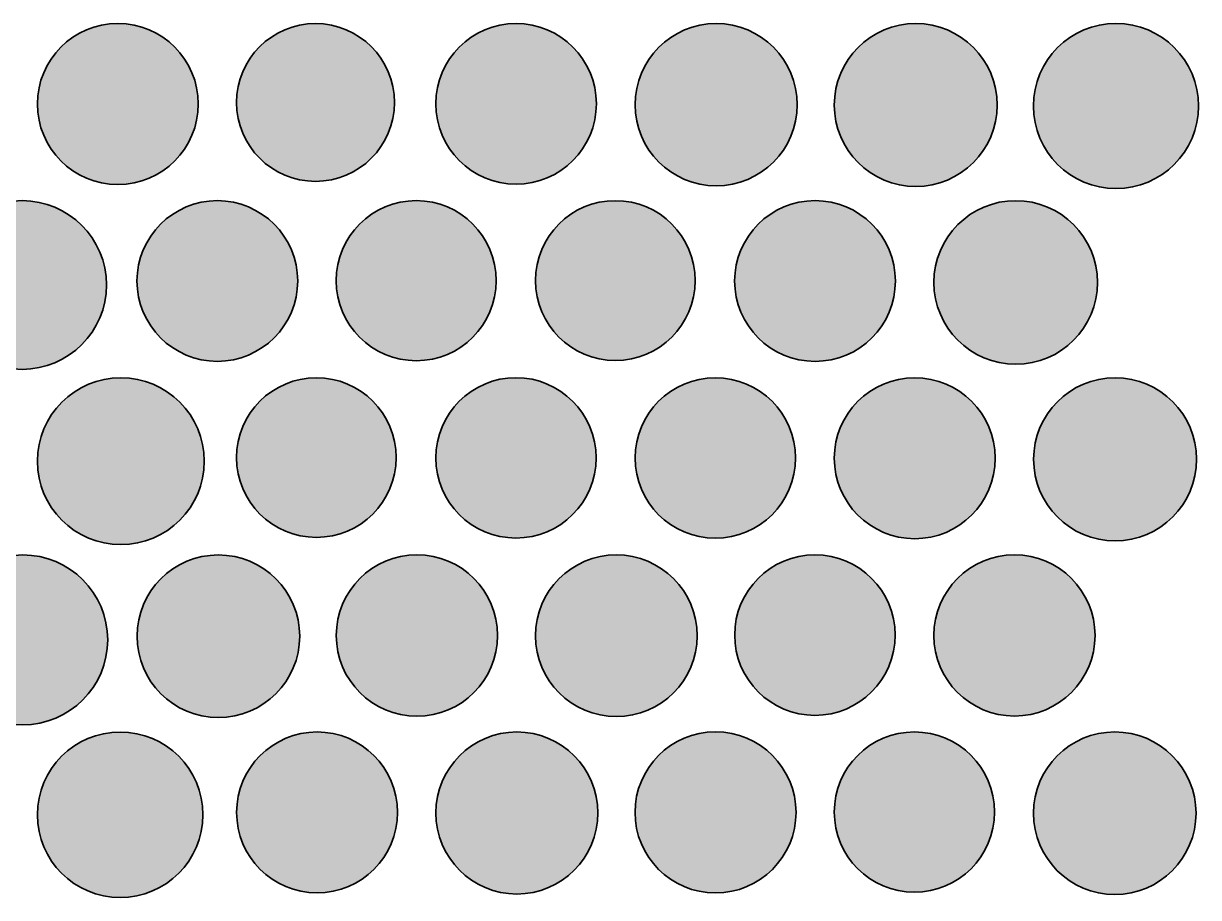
# Model space of a CAD drawing. Header units: inches. Extents: x 4.8 to 30.4, y 5.4 to 29.6.
# Drawn here: x 26.627 to 30.372, y 8.759 to 11.545 of the extents above; entities that cross this region are included whole.
import ezdxf

# ---------------------------------------------------------------- set-up
doc = ezdxf.new("R2010")
doc.units = ezdxf.units.IN
doc.header["$MEASUREMENT"] = 0
doc.layers.add('Layer 1', color=7, linetype='Continuous')

msp = doc.modelspace()

# ---------------------------------------------------------------- hatches: boundary and pattern name
at = {"layer": 'Layer 1'}
h = msp.add_hatch(color=7, dxfattribs=at)
h.dxf.hatch_style = 2
edge = h.paths.add_edge_path()
edge.add_spline(control_points=[(26.9277, 11.5444), (27.0693, 11.5444), (27.1841, 11.4297), (27.1841, 11.2881), (27.1841, 11.1464), (27.0693, 11.0316), (26.9277, 11.0316), (26.786, 11.0316), (26.6712, 11.1464), (26.6712, 11.2881), (26.6712, 11.4297), (26.786, 11.5444), (26.9277, 11.5444)], knot_values=[0, 0, 0, 0, 1, 1, 1, 2, 2, 2, 3, 3, 3, 4, 4, 4, 4], degree=3, periodic=1)
h = msp.add_hatch(color=7, dxfattribs=at)
h.dxf.hatch_style = 2
edge = h.paths.add_edge_path()
edge.add_spline(control_points=[(27.5577, 11.5446), (27.6966, 11.5446), (27.8093, 11.4319), (27.8093, 11.293), (27.8093, 11.154), (27.6966, 11.0414), (27.5577, 11.0414), (27.4188, 11.0414), (27.3061, 11.154), (27.3061, 11.293), (27.3061, 11.4319), (27.4188, 11.5446), (27.5577, 11.5446)], knot_values=[0, 0, 0, 0, 1, 1, 1, 2, 2, 2, 3, 3, 3, 4, 4, 4, 4], degree=3, periodic=1)
h = msp.add_hatch(color=7, dxfattribs=at)
h.dxf.hatch_style = 2
edge = h.paths.add_edge_path()
edge.add_spline(control_points=[(28.1969, 11.5447), (28.3383, 11.5447), (28.4528, 11.4301), (28.4528, 11.2888), (28.4528, 11.1474), (28.3383, 11.0328), (28.1969, 11.0328), (28.0556, 11.0328), (27.9411, 11.1474), (27.9411, 11.2888), (27.9411, 11.4301), (28.0556, 11.5447), (28.1969, 11.5447)], knot_values=[0, 0, 0, 0, 1, 1, 1, 2, 2, 2, 3, 3, 3, 4, 4, 4, 4], degree=3, periodic=1)
h = msp.add_hatch(color=7, dxfattribs=at)
h.dxf.hatch_style = 2
edge = h.paths.add_edge_path()
edge.add_spline(control_points=[(28.8348, 11.5444), (28.9775, 11.5444), (29.0932, 11.4287), (29.0932, 11.2859), (29.0932, 11.1432), (28.9775, 11.0275), (28.8348, 11.0275), (28.6921, 11.0275), (28.5763, 11.1432), (28.5763, 11.2859), (28.5763, 11.4287), (28.6921, 11.5444), (28.8348, 11.5444)], knot_values=[0, 0, 0, 0, 1, 1, 1, 2, 2, 2, 3, 3, 3, 4, 4, 4, 4], degree=3, periodic=1)
h = msp.add_hatch(color=7, dxfattribs=at)
h.dxf.hatch_style = 2
edge = h.paths.add_edge_path()
edge.add_spline(control_points=[(29.4709, 11.5446), (29.6142, 11.5446), (29.7305, 11.4283), (29.7305, 11.2849), (29.7305, 11.1414), (29.6142, 11.0252), (29.4709, 11.0252), (29.3274, 11.0252), (29.2112, 11.1414), (29.2112, 11.2849), (29.2112, 11.4283), (29.3274, 11.5446), (29.4709, 11.5446)], knot_values=[0, 0, 0, 0, 1, 1, 1, 2, 2, 2, 3, 3, 3, 4, 4, 4, 4], degree=3, periodic=1)
h = msp.add_hatch(color=7, dxfattribs=at)
h.dxf.hatch_style = 2
edge = h.paths.add_edge_path()
edge.add_spline(control_points=[(30.109, 11.5447), (30.2543, 11.5447), (30.372, 11.427), (30.372, 11.2817), (30.372, 11.1365), (30.2543, 11.0187), (30.109, 11.0187), (29.9638, 11.0187), (29.846, 11.1365), (29.846, 11.2817), (29.846, 11.427), (29.9638, 11.5447), (30.109, 11.5447)], knot_values=[0, 0, 0, 0, 1, 1, 1, 2, 2, 2, 3, 3, 3, 4, 4, 4, 4], degree=3, periodic=1)
h = msp.add_hatch(color=7, dxfattribs=at)
h.dxf.hatch_style = 2
edge = h.paths.add_edge_path()
edge.add_spline(control_points=[(26.6225, 10.9801), (26.771, 10.9801), (26.8914, 10.8598), (26.8914, 10.7113), (26.8914, 10.5627), (26.771, 10.4424), (26.6225, 10.4424), (26.474, 10.4424), (26.3536, 10.5627), (26.3536, 10.7113), (26.3536, 10.8598), (26.474, 10.9801), (26.6225, 10.9801)], knot_values=[0, 0, 0, 0, 1, 1, 1, 2, 2, 2, 3, 3, 3, 4, 4, 4, 4], degree=3, periodic=1)
h = msp.add_hatch(color=7, dxfattribs=at)
h.dxf.hatch_style = 2
edge = h.paths.add_edge_path()
edge.add_spline(control_points=[(27.2448, 10.9801), (27.3862, 10.9801), (27.501, 10.8654), (27.501, 10.724), (27.501, 10.5825), (27.3862, 10.4679), (27.2448, 10.4679), (27.1033, 10.4679), (26.9887, 10.5825), (26.9887, 10.724), (26.9887, 10.8654), (27.1033, 10.9801), (27.2448, 10.9801)], knot_values=[0, 0, 0, 0, 1, 1, 1, 2, 2, 2, 3, 3, 3, 4, 4, 4, 4], degree=3, periodic=1)
h = msp.add_hatch(color=7, dxfattribs=at)
h.dxf.hatch_style = 2
edge = h.paths.add_edge_path()
edge.add_spline(control_points=[(27.8787, 10.9801), (28.0196, 10.9801), (28.1338, 10.8659), (28.1338, 10.725), (28.1338, 10.5842), (28.0196, 10.47), (27.8787, 10.47), (27.7379, 10.47), (27.6237, 10.5842), (27.6237, 10.725), (27.6237, 10.8659), (27.7379, 10.9801), (27.8787, 10.9801)], knot_values=[0, 0, 0, 0, 1, 1, 1, 2, 2, 2, 3, 3, 3, 4, 4, 4, 4], degree=3, periodic=1)
h = msp.add_hatch(color=7, dxfattribs=at)
h.dxf.hatch_style = 2
edge = h.paths.add_edge_path()
edge.add_spline(control_points=[(28.5134, 10.98), (28.654, 10.98), (28.768, 10.866), (28.768, 10.7253), (28.768, 10.5847), (28.654, 10.4707), (28.5134, 10.4707), (28.3728, 10.4707), (28.2587, 10.5847), (28.2587, 10.7253), (28.2587, 10.866), (28.3728, 10.98), (28.5134, 10.98)], knot_values=[0, 0, 0, 0, 1, 1, 1, 2, 2, 2, 3, 3, 3, 4, 4, 4, 4], degree=3, periodic=1)
h = msp.add_hatch(color=7, dxfattribs=at)
h.dxf.hatch_style = 2
edge = h.paths.add_edge_path()
edge.add_spline(control_points=[(29.1498, 10.9802), (29.2913, 10.9802), (29.406, 10.8655), (29.406, 10.724), (29.406, 10.5824), (29.2913, 10.4677), (29.1498, 10.4677), (29.0083, 10.4677), (28.8936, 10.5824), (28.8936, 10.724), (28.8936, 10.8655), (29.0083, 10.9802), (29.1498, 10.9802)], knot_values=[0, 0, 0, 0, 1, 1, 1, 2, 2, 2, 3, 3, 3, 4, 4, 4, 4], degree=3, periodic=1)
h = msp.add_hatch(color=7, dxfattribs=at)
h.dxf.hatch_style = 2
edge = h.paths.add_edge_path()
edge.add_spline(control_points=[(29.7894, 10.98), (29.9333, 10.98), (30.0501, 10.8634), (30.0501, 10.7193), (30.0501, 10.5754), (29.9333, 10.4587), (29.7894, 10.4587), (29.6455, 10.4587), (29.5287, 10.5754), (29.5287, 10.7193), (29.5287, 10.8634), (29.6455, 10.98), (29.7894, 10.98)], knot_values=[0, 0, 0, 0, 1, 1, 1, 2, 2, 2, 3, 3, 3, 4, 4, 4, 4], degree=3, periodic=1)
h = msp.add_hatch(color=7, dxfattribs=at)
h.dxf.hatch_style = 2
edge = h.paths.add_edge_path()
edge.add_spline(control_points=[(26.9372, 10.4156), (27.0841, 10.4156), (27.2032, 10.2965), (27.2032, 10.1497), (27.2032, 10.0028), (27.0841, 9.8837), (26.9372, 9.8837), (26.7903, 9.8837), (26.6712, 10.0028), (26.6712, 10.1497), (26.6712, 10.2965), (26.7903, 10.4156), (26.9372, 10.4156)], knot_values=[0, 0, 0, 0, 1, 1, 1, 2, 2, 2, 3, 3, 3, 4, 4, 4, 4], degree=3, periodic=1)
h = msp.add_hatch(color=7, dxfattribs=at)
h.dxf.hatch_style = 2
edge = h.paths.add_edge_path()
edge.add_spline(control_points=[(27.5606, 10.4157), (27.701, 10.4157), (27.8149, 10.3018), (27.8149, 10.1612), (27.8149, 10.0207), (27.701, 9.9069), (27.5606, 9.9069), (27.42, 9.9069), (27.3061, 10.0207), (27.3061, 10.1612), (27.3061, 10.3018), (27.42, 10.4157), (27.5606, 10.4157)], knot_values=[0, 0, 0, 0, 1, 1, 1, 2, 2, 2, 3, 3, 3, 4, 4, 4, 4], degree=3, periodic=1)
h = msp.add_hatch(color=7, dxfattribs=at)
h.dxf.hatch_style = 2
edge = h.paths.add_edge_path()
edge.add_spline(control_points=[(28.1966, 10.4158), (28.3377, 10.4158), (28.4521, 10.3013), (28.4521, 10.1602), (28.4521, 10.0191), (28.3377, 9.9047), (28.1966, 9.9047), (28.0555, 9.9047), (27.9411, 10.0191), (27.9411, 10.1602), (27.9411, 10.3013), (28.0555, 10.4158), (28.1966, 10.4158)], knot_values=[0, 0, 0, 0, 1, 1, 1, 2, 2, 2, 3, 3, 3, 4, 4, 4, 4], degree=3, periodic=1)
h = msp.add_hatch(color=7, dxfattribs=at)
h.dxf.hatch_style = 2
edge = h.paths.add_edge_path()
edge.add_spline(control_points=[(28.8319, 10.4156), (28.9732, 10.4156), (29.0877, 10.3011), (29.0877, 10.1599), (29.0877, 10.0186), (28.9732, 9.9041), (28.8319, 9.9041), (28.6907, 9.9041), (28.5762, 10.0186), (28.5762, 10.1599), (28.5762, 10.3011), (28.6907, 10.4156), (28.8319, 10.4156)], knot_values=[0, 0, 0, 0, 1, 1, 1, 2, 2, 2, 3, 3, 3, 4, 4, 4, 4], degree=3, periodic=1)
h = msp.add_hatch(color=7, dxfattribs=at)
h.dxf.hatch_style = 2
edge = h.paths.add_edge_path()
edge.add_spline(control_points=[(29.4677, 10.4157), (29.6094, 10.4157), (29.7241, 10.3008), (29.7241, 10.1592), (29.7241, 10.0175), (29.6094, 9.9027), (29.4677, 9.9027), (29.326, 9.9027), (29.2112, 10.0175), (29.2112, 10.1592), (29.2112, 10.3008), (29.326, 10.4157), (29.4677, 10.4157)], knot_values=[0, 0, 0, 0, 1, 1, 1, 2, 2, 2, 3, 3, 3, 4, 4, 4, 4], degree=3, periodic=1)
h = msp.add_hatch(color=7, dxfattribs=at)
h.dxf.hatch_style = 2
edge = h.paths.add_edge_path()
edge.add_spline(control_points=[(30.1062, 10.4155), (30.2497, 10.4155), (30.366, 10.2991), (30.366, 10.1557), (30.366, 10.0121), (30.2497, 9.8958), (30.1062, 9.8958), (29.9627, 9.8958), (29.8464, 10.0121), (29.8464, 10.1557), (29.8464, 10.2991), (29.9627, 10.4155), (30.1062, 10.4155)], knot_values=[0, 0, 0, 0, 1, 1, 1, 2, 2, 2, 3, 3, 3, 4, 4, 4, 4], degree=3, periodic=1)
h = msp.add_hatch(color=7, dxfattribs=at)
h.dxf.hatch_style = 2
edge = h.paths.add_edge_path()
edge.add_spline(control_points=[(26.6246, 9.851), (26.7742, 9.851), (26.8954, 9.7298), (26.8954, 9.5803), (26.8954, 9.4307), (26.7742, 9.3095), (26.6246, 9.3095), (26.4751, 9.3095), (26.3538, 9.4307), (26.3538, 9.5803), (26.3538, 9.7298), (26.4751, 9.851), (26.6246, 9.851)], knot_values=[0, 0, 0, 0, 1, 1, 1, 2, 2, 2, 3, 3, 3, 4, 4, 4, 4], degree=3, periodic=1)
h = msp.add_hatch(color=7, dxfattribs=at)
h.dxf.hatch_style = 2
edge = h.paths.add_edge_path()
edge.add_spline(control_points=[(27.2479, 9.851), (27.3911, 9.851), (27.5072, 9.735), (27.5072, 9.5919), (27.5072, 9.4487), (27.3911, 9.3327), (27.2479, 9.3327), (27.1048, 9.3327), (26.9888, 9.4487), (26.9888, 9.5919), (26.9888, 9.735), (27.1048, 9.851), (27.2479, 9.851)], knot_values=[0, 0, 0, 0, 1, 1, 1, 2, 2, 2, 3, 3, 3, 4, 4, 4, 4], degree=3, periodic=1)
h = msp.add_hatch(color=7, dxfattribs=at)
h.dxf.hatch_style = 2
edge = h.paths.add_edge_path()
edge.add_spline(control_points=[(27.8809, 9.8511), (28.0228, 9.8511), (28.138, 9.736), (28.138, 9.594), (28.138, 9.452), (28.0228, 9.3369), (27.8809, 9.3369), (27.7389, 9.3369), (27.6238, 9.452), (27.6238, 9.594), (27.6238, 9.736), (27.7389, 9.8511), (27.8809, 9.8511)], knot_values=[0, 0, 0, 0, 1, 1, 1, 2, 2, 2, 3, 3, 3, 4, 4, 4, 4], degree=3, periodic=1)
h = msp.add_hatch(color=7, dxfattribs=at)
h.dxf.hatch_style = 2
edge = h.paths.add_edge_path()
edge.add_spline(control_points=[(28.5166, 9.851), (28.6589, 9.851), (28.7743, 9.7356), (28.7743, 9.5933), (28.7743, 9.451), (28.6589, 9.3356), (28.5166, 9.3356), (28.3742, 9.3356), (28.2589, 9.451), (28.2589, 9.5933), (28.2589, 9.7356), (28.3742, 9.851), (28.5166, 9.851)], knot_values=[0, 0, 0, 0, 1, 1, 1, 2, 2, 2, 3, 3, 3, 4, 4, 4, 4], degree=3, periodic=1)
h = msp.add_hatch(color=7, dxfattribs=at)
h.dxf.hatch_style = 2
edge = h.paths.add_edge_path()
edge.add_spline(control_points=[(29.1494, 9.8512), (29.2907, 9.8512), (29.4052, 9.7367), (29.4052, 9.5954), (29.4052, 9.4542), (29.2907, 9.3397), (29.1494, 9.3397), (29.0082, 9.3397), (28.8937, 9.4542), (28.8937, 9.5954), (28.8937, 9.7367), (29.0082, 9.8512), (29.1494, 9.8512)], knot_values=[0, 0, 0, 0, 1, 1, 1, 2, 2, 2, 3, 3, 3, 4, 4, 4, 4], degree=3, periodic=1)
h = msp.add_hatch(color=7, dxfattribs=at)
h.dxf.hatch_style = 2
edge = h.paths.add_edge_path()
edge.add_spline(control_points=[(29.7855, 9.8512), (29.9273, 9.8512), (30.0423, 9.7362), (30.0423, 9.5944), (30.0423, 9.4525), (29.9273, 9.3376), (29.7855, 9.3376), (29.6437, 9.3376), (29.5287, 9.4525), (29.5287, 9.5944), (29.5287, 9.7362), (29.6437, 9.8512), (29.7855, 9.8512)], knot_values=[0, 0, 0, 0, 1, 1, 1, 2, 2, 2, 3, 3, 3, 4, 4, 4, 4], degree=3, periodic=1)
h = msp.add_hatch(color=7, dxfattribs=at)
h.dxf.hatch_style = 2
edge = h.paths.add_edge_path()
edge.add_spline(control_points=[(26.9351, 9.2866), (27.0807, 9.2866), (27.1988, 9.1685), (27.1988, 9.0228), (27.1988, 8.8772), (27.0807, 8.7592), (26.9351, 8.7592), (26.7894, 8.7592), (26.6714, 8.8772), (26.6714, 9.0228), (26.6714, 9.1685), (26.7894, 9.2866), (26.9351, 9.2866)], knot_values=[0, 0, 0, 0, 1, 1, 1, 2, 2, 2, 3, 3, 3, 4, 4, 4, 4], degree=3, periodic=1)
h = msp.add_hatch(color=7, dxfattribs=at)
h.dxf.hatch_style = 2
edge = h.paths.add_edge_path()
edge.add_spline(control_points=[(27.5627, 9.2867), (27.7043, 9.2867), (27.8191, 9.1719), (27.8191, 9.0303), (27.8191, 8.8886), (27.7043, 8.7738), (27.5627, 8.7738), (27.421, 8.7738), (27.3062, 8.8886), (27.3062, 9.0303), (27.3062, 9.1719), (27.421, 9.2867), (27.5627, 9.2867)], knot_values=[0, 0, 0, 0, 1, 1, 1, 2, 2, 2, 3, 3, 3, 4, 4, 4, 4], degree=3, periodic=1)
h = msp.add_hatch(color=7, dxfattribs=at)
h.dxf.hatch_style = 2
edge = h.paths.add_edge_path()
edge.add_spline(control_points=[(28.1994, 9.2867), (28.342, 9.2867), (28.4576, 9.1711), (28.4576, 9.0285), (28.4576, 8.8859), (28.342, 8.7703), (28.1994, 8.7703), (28.0569, 8.7703), (27.9412, 8.8859), (27.9412, 9.0285), (27.9412, 9.1711), (28.0569, 9.2867), (28.1994, 9.2867)], knot_values=[0, 0, 0, 0, 1, 1, 1, 2, 2, 2, 3, 3, 3, 4, 4, 4, 4], degree=3, periodic=1)
h = msp.add_hatch(color=7, dxfattribs=at)
h.dxf.hatch_style = 2
edge = h.paths.add_edge_path()
edge.add_spline(control_points=[(28.8327, 9.2869), (28.9744, 9.2869), (29.0893, 9.172), (29.0893, 9.0303), (29.0893, 8.8886), (28.9744, 8.7736), (28.8327, 8.7736), (28.691, 8.7736), (28.576, 8.8886), (28.576, 9.0303), (28.576, 9.172), (28.691, 9.2869), (28.8327, 9.2869)], knot_values=[0, 0, 0, 0, 1, 1, 1, 2, 2, 2, 3, 3, 3, 4, 4, 4, 4], degree=3, periodic=1)
h = msp.add_hatch(color=7, dxfattribs=at)
h.dxf.hatch_style = 2
edge = h.paths.add_edge_path()
edge.add_spline(control_points=[(29.4666, 9.2867), (29.6076, 9.2867), (29.7219, 9.1724), (29.7219, 9.0313), (29.7219, 8.8903), (29.6076, 8.776), (29.4666, 8.776), (29.3255, 8.776), (29.2112, 8.8903), (29.2112, 9.0313), (29.2112, 9.1724), (29.3255, 9.2867), (29.4666, 9.2867)], knot_values=[0, 0, 0, 0, 1, 1, 1, 2, 2, 2, 3, 3, 3, 4, 4, 4, 4], degree=3, periodic=1)
h = msp.add_hatch(color=7, dxfattribs=at)
h.dxf.hatch_style = 2
edge = h.paths.add_edge_path()
edge.add_spline(control_points=[(30.1051, 9.2868), (30.2482, 9.2868), (30.3642, 9.1708), (30.3642, 9.0278), (30.3642, 8.8848), (30.2482, 8.7687), (30.1051, 8.7687), (29.9621, 8.7687), (29.8461, 8.8848), (29.8461, 9.0278), (29.8461, 9.1708), (29.9621, 9.2868), (30.1051, 9.2868)], knot_values=[0, 0, 0, 0, 1, 1, 1, 2, 2, 2, 3, 3, 3, 4, 4, 4, 4], degree=3, periodic=1)

# ---------------------------------------------------------------- linework, layer by layer
at = {"layer": 'Layer 1', "color": 7, "lineweight": 35}
for points in [[(26.9277, 11.5444), (27.0693, 11.5444), (27.1841, 11.4297), (27.1841, 11.2881), (27.1841, 11.1464), (27.0693, 11.0316), (26.9277, 11.0316), (26.786, 11.0316), (26.6712, 11.1464), (26.6712, 11.2881), (26.6712, 11.4297), (26.786, 11.5444), (26.9277, 11.5444)], [(27.5577, 11.5446), (27.6966, 11.5446), (27.8093, 11.4319), (27.8093, 11.293), (27.8093, 11.154), (27.6966, 11.0414), (27.5577, 11.0414), (27.4188, 11.0414), (27.3061, 11.154), (27.3061, 11.293), (27.3061, 11.4319), (27.4188, 11.5446), (27.5577, 11.5446)], [(28.1969, 11.5447), (28.3383, 11.5447), (28.4528, 11.4301), (28.4528, 11.2888), (28.4528, 11.1474), (28.3383, 11.0328), (28.1969, 11.0328), (28.0556, 11.0328), (27.9411, 11.1474), (27.9411, 11.2888), (27.9411, 11.4301), (28.0556, 11.5447), (28.1969, 11.5447)], [(28.8348, 11.5444), (28.9775, 11.5444), (29.0932, 11.4287), (29.0932, 11.2859), (29.0932, 11.1432), (28.9775, 11.0275), (28.8348, 11.0275), (28.6921, 11.0275), (28.5763, 11.1432), (28.5763, 11.2859), (28.5763, 11.4287), (28.6921, 11.5444), (28.8348, 11.5444)], [(29.4709, 11.5446), (29.6142, 11.5446), (29.7305, 11.4283), (29.7305, 11.2849), (29.7305, 11.1414), (29.6142, 11.0252), (29.4709, 11.0252), (29.3274, 11.0252), (29.2112, 11.1414), (29.2112, 11.2849), (29.2112, 11.4283), (29.3274, 11.5446), (29.4709, 11.5446)], [(30.109, 11.5447), (30.2543, 11.5447), (30.372, 11.427), (30.372, 11.2817), (30.372, 11.1365), (30.2543, 11.0187), (30.109, 11.0187), (29.9638, 11.0187), (29.846, 11.1365), (29.846, 11.2817), (29.846, 11.427), (29.9638, 11.5447), (30.109, 11.5447)], [(26.6225, 10.9801), (26.771, 10.9801), (26.8914, 10.8598), (26.8914, 10.7113), (26.8914, 10.5627), (26.771, 10.4424), (26.6225, 10.4424), (26.474, 10.4424), (26.3536, 10.5627), (26.3536, 10.7113), (26.3536, 10.8598), (26.474, 10.9801), (26.6225, 10.9801)], [(27.2448, 10.9801), (27.3862, 10.9801), (27.501, 10.8654), (27.501, 10.724), (27.501, 10.5825), (27.3862, 10.4679), (27.2448, 10.4679), (27.1033, 10.4679), (26.9887, 10.5825), (26.9887, 10.724), (26.9887, 10.8654), (27.1033, 10.9801), (27.2448, 10.9801)], [(27.8787, 10.9801), (28.0196, 10.9801), (28.1338, 10.8659), (28.1338, 10.725), (28.1338, 10.5842), (28.0196, 10.47), (27.8787, 10.47), (27.7379, 10.47), (27.6237, 10.5842), (27.6237, 10.725), (27.6237, 10.8659), (27.7379, 10.9801), (27.8787, 10.9801)], [(28.5134, 10.98), (28.654, 10.98), (28.768, 10.866), (28.768, 10.7253), (28.768, 10.5847), (28.654, 10.4707), (28.5134, 10.4707), (28.3728, 10.4707), (28.2587, 10.5847), (28.2587, 10.7253), (28.2587, 10.866), (28.3728, 10.98), (28.5134, 10.98)], [(29.1498, 10.9802), (29.2913, 10.9802), (29.406, 10.8655), (29.406, 10.724), (29.406, 10.5824), (29.2913, 10.4677), (29.1498, 10.4677), (29.0083, 10.4677), (28.8936, 10.5824), (28.8936, 10.724), (28.8936, 10.8655), (29.0083, 10.9802), (29.1498, 10.9802)], [(29.7894, 10.98), (29.9333, 10.98), (30.0501, 10.8634), (30.0501, 10.7193), (30.0501, 10.5754), (29.9333, 10.4587), (29.7894, 10.4587), (29.6455, 10.4587), (29.5287, 10.5754), (29.5287, 10.7193), (29.5287, 10.8634), (29.6455, 10.98), (29.7894, 10.98)], [(26.9372, 10.4156), (27.0841, 10.4156), (27.2032, 10.2965), (27.2032, 10.1497), (27.2032, 10.0028), (27.0841, 9.8837), (26.9372, 9.8837), (26.7903, 9.8837), (26.6712, 10.0028), (26.6712, 10.1497), (26.6712, 10.2965), (26.7903, 10.4156), (26.9372, 10.4156)], [(27.5606, 10.4157), (27.701, 10.4157), (27.8149, 10.3018), (27.8149, 10.1612), (27.8149, 10.0207), (27.701, 9.9069), (27.5606, 9.9069), (27.42, 9.9069), (27.3061, 10.0207), (27.3061, 10.1612), (27.3061, 10.3018), (27.42, 10.4157), (27.5606, 10.4157)], [(28.1966, 10.4158), (28.3377, 10.4158), (28.4521, 10.3013), (28.4521, 10.1602), (28.4521, 10.0191), (28.3377, 9.9047), (28.1966, 9.9047), (28.0555, 9.9047), (27.9411, 10.0191), (27.9411, 10.1602), (27.9411, 10.3013), (28.0555, 10.4158), (28.1966, 10.4158)], [(28.8319, 10.4156), (28.9732, 10.4156), (29.0877, 10.3011), (29.0877, 10.1599), (29.0877, 10.0186), (28.9732, 9.9041), (28.8319, 9.9041), (28.6907, 9.9041), (28.5762, 10.0186), (28.5762, 10.1599), (28.5762, 10.3011), (28.6907, 10.4156), (28.8319, 10.4156)], [(29.4677, 10.4157), (29.6094, 10.4157), (29.7241, 10.3008), (29.7241, 10.1592), (29.7241, 10.0175), (29.6094, 9.9027), (29.4677, 9.9027), (29.326, 9.9027), (29.2112, 10.0175), (29.2112, 10.1592), (29.2112, 10.3008), (29.326, 10.4157), (29.4677, 10.4157)], [(30.1062, 10.4155), (30.2497, 10.4155), (30.366, 10.2991), (30.366, 10.1557), (30.366, 10.0121), (30.2497, 9.8958), (30.1062, 9.8958), (29.9627, 9.8958), (29.8464, 10.0121), (29.8464, 10.1557), (29.8464, 10.2991), (29.9627, 10.4155), (30.1062, 10.4155)], [(26.6246, 9.851), (26.7742, 9.851), (26.8954, 9.7298), (26.8954, 9.5803), (26.8954, 9.4307), (26.7742, 9.3095), (26.6246, 9.3095), (26.4751, 9.3095), (26.3538, 9.4307), (26.3538, 9.5803), (26.3538, 9.7298), (26.4751, 9.851), (26.6246, 9.851)], [(27.2479, 9.851), (27.3911, 9.851), (27.5072, 9.735), (27.5072, 9.5919), (27.5072, 9.4487), (27.3911, 9.3327), (27.2479, 9.3327), (27.1048, 9.3327), (26.9888, 9.4487), (26.9888, 9.5919), (26.9888, 9.735), (27.1048, 9.851), (27.2479, 9.851)], [(27.8809, 9.8511), (28.0228, 9.8511), (28.138, 9.736), (28.138, 9.594), (28.138, 9.452), (28.0228, 9.3369), (27.8809, 9.3369), (27.7389, 9.3369), (27.6238, 9.452), (27.6238, 9.594), (27.6238, 9.736), (27.7389, 9.8511), (27.8809, 9.8511)], [(28.5166, 9.851), (28.6589, 9.851), (28.7743, 9.7356), (28.7743, 9.5933), (28.7743, 9.451), (28.6589, 9.3356), (28.5166, 9.3356), (28.3742, 9.3356), (28.2589, 9.451), (28.2589, 9.5933), (28.2589, 9.7356), (28.3742, 9.851), (28.5166, 9.851)], [(29.1494, 9.8512), (29.2907, 9.8512), (29.4052, 9.7367), (29.4052, 9.5954), (29.4052, 9.4542), (29.2907, 9.3397), (29.1494, 9.3397), (29.0082, 9.3397), (28.8937, 9.4542), (28.8937, 9.5954), (28.8937, 9.7367), (29.0082, 9.8512), (29.1494, 9.8512)], [(29.7855, 9.8512), (29.9273, 9.8512), (30.0423, 9.7362), (30.0423, 9.5944), (30.0423, 9.4525), (29.9273, 9.3376), (29.7855, 9.3376), (29.6437, 9.3376), (29.5287, 9.4525), (29.5287, 9.5944), (29.5287, 9.7362), (29.6437, 9.8512), (29.7855, 9.8512)], [(26.9351, 9.2866), (27.0807, 9.2866), (27.1988, 9.1685), (27.1988, 9.0228), (27.1988, 8.8772), (27.0807, 8.7592), (26.9351, 8.7592), (26.7894, 8.7592), (26.6714, 8.8772), (26.6714, 9.0228), (26.6714, 9.1685), (26.7894, 9.2866), (26.9351, 9.2866)], [(27.5627, 9.2867), (27.7043, 9.2867), (27.8191, 9.1719), (27.8191, 9.0303), (27.8191, 8.8886), (27.7043, 8.7738), (27.5627, 8.7738), (27.421, 8.7738), (27.3062, 8.8886), (27.3062, 9.0303), (27.3062, 9.1719), (27.421, 9.2867), (27.5627, 9.2867)], [(28.1994, 9.2867), (28.342, 9.2867), (28.4576, 9.1711), (28.4576, 9.0285), (28.4576, 8.8859), (28.342, 8.7703), (28.1994, 8.7703), (28.0569, 8.7703), (27.9412, 8.8859), (27.9412, 9.0285), (27.9412, 9.1711), (28.0569, 9.2867), (28.1994, 9.2867)], [(28.8327, 9.2869), (28.9744, 9.2869), (29.0893, 9.172), (29.0893, 9.0303), (29.0893, 8.8886), (28.9744, 8.7736), (28.8327, 8.7736), (28.691, 8.7736), (28.576, 8.8886), (28.576, 9.0303), (28.576, 9.172), (28.691, 9.2869), (28.8327, 9.2869)], [(29.4666, 9.2867), (29.6076, 9.2867), (29.7219, 9.1724), (29.7219, 9.0313), (29.7219, 8.8903), (29.6076, 8.776), (29.4666, 8.776), (29.3255, 8.776), (29.2112, 8.8903), (29.2112, 9.0313), (29.2112, 9.1724), (29.3255, 9.2867), (29.4666, 9.2867)], [(30.1051, 9.2868), (30.2482, 9.2868), (30.3642, 9.1708), (30.3642, 9.0278), (30.3642, 8.8848), (30.2482, 8.7687), (30.1051, 8.7687), (29.9621, 8.7687), (29.8461, 8.8848), (29.8461, 9.0278), (29.8461, 9.1708), (29.9621, 9.2868), (30.1051, 9.2868)]]:
    msp.add_open_spline(points, degree=3, knots=[0, 0, 0, 0, 1, 1, 1, 2, 2, 2, 3, 3, 3, 4, 4, 4, 4], dxfattribs=at)

doc.saveas('drawing.dxf')
